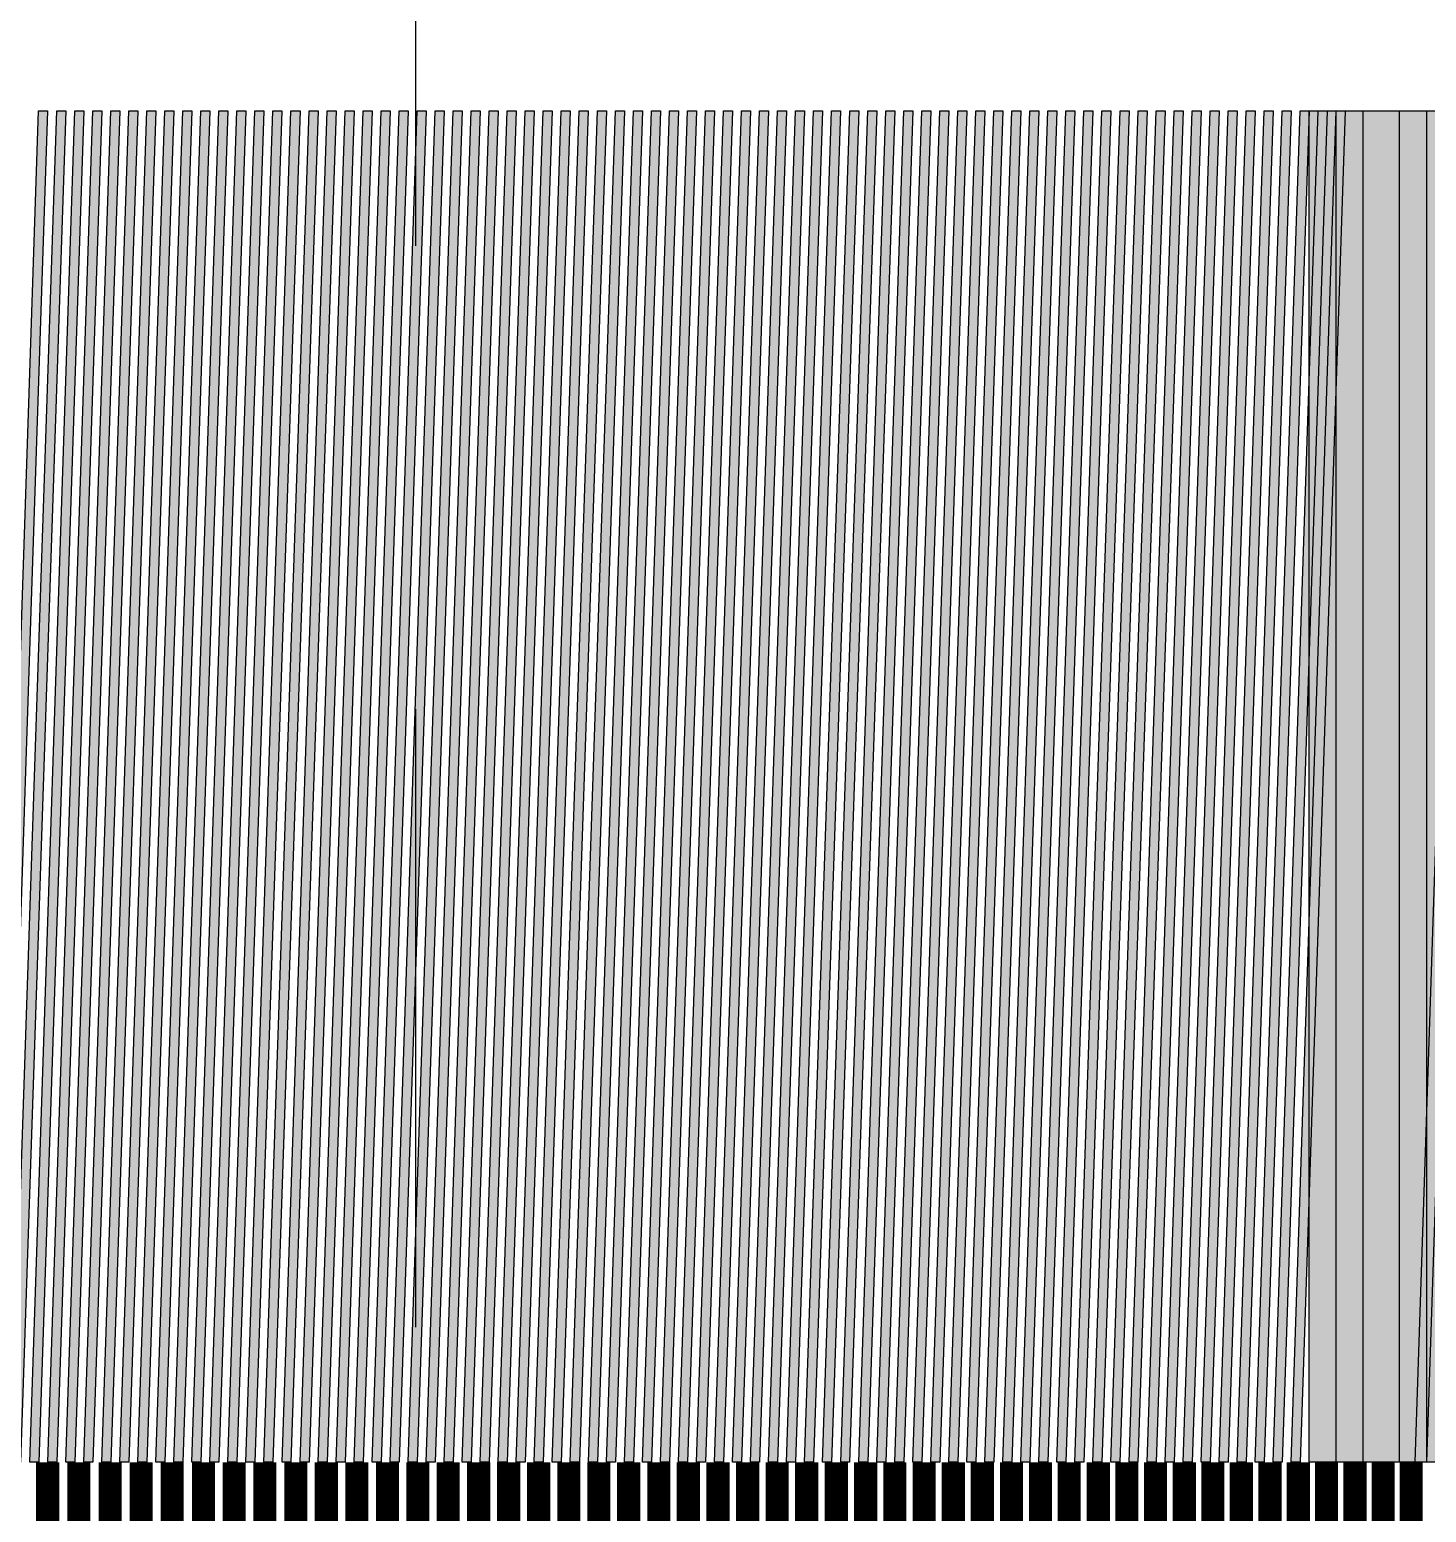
# Model space of a CAD drawing. Header units: millimetres. Extents: x -9 to 297, y 0 to 210.
# Drawn here: x 127.44 to 136.48, y 47.8 to 57.4 of the extents above; entities that cross this region are included whole.
import ezdxf

# ---------------------------------------------------------------- set-up
doc = ezdxf.new("R2010")
doc.units = ezdxf.units.MM
doc.layers.add('GLUE', color=1, linetype='Continuous')
doc.layers.add('PERIPHERY', color=7, linetype='Continuous')

msp = doc.modelspace()

# ---------------------------------------------------------------- hatches: boundary and pattern name
at = {"layer": 'PERIPHERY', "true_color": 0x000000}
h = msp.add_hatch(color=7, dxfattribs=at)
h.dxf.hatch_style = 1
h.paths.add_polyline_path([(127.5002, 56.8751), (127.5584, 56.8751), (127.2668, 48.1246), (127.2084, 48.1246), (127.5002, 56.8751)])
h = msp.add_hatch(color=7, dxfattribs=at)
h.dxf.hatch_style = 1
h.paths.add_polyline_path([(127.6171, 56.8751), (127.6755, 56.8751), (127.3837, 48.1246), (127.3255, 48.1246), (127.6171, 56.8751)])
h = msp.add_hatch(color=7, dxfattribs=at)
h.dxf.hatch_style = 1
h.paths.add_polyline_path([(127.7337, 56.8751), (127.7922, 56.8751), (127.5004, 48.1246), (127.4421, 48.1246), (127.7337, 56.8751)])
h = msp.add_hatch(color=7, dxfattribs=at)
h.dxf.hatch_style = 1
h.paths.add_polyline_path([(127.8504, 56.8751), (127.9089, 56.8751), (127.6171, 48.1246), (127.5588, 48.1246), (127.8504, 56.8751)])
h = msp.add_hatch(color=7, dxfattribs=at)
h.dxf.hatch_style = 1
h.paths.add_polyline_path([(127.9673, 56.8751), (128.0256, 56.8751), (127.734, 48.1246), (127.6757, 48.1246), (127.9673, 56.8751)])
h = msp.add_hatch(color=7, dxfattribs=at)
h.dxf.hatch_style = 1
h.paths.add_polyline_path([(128.0839, 56.8751), (128.1421, 56.8751), (127.8505, 48.1246), (127.7923, 48.1246), (128.0839, 56.8751)])
h = msp.add_hatch(color=7, dxfattribs=at)
h.dxf.hatch_style = 1
h.paths.add_polyline_path([(128.2005, 56.8751), (128.2587, 56.8751), (127.9671, 48.1246), (127.9089, 48.1246), (128.2005, 56.8751)])
h = msp.add_hatch(color=7, dxfattribs=at)
h.dxf.hatch_style = 1
h.paths.add_polyline_path([(128.317, 56.8751), (128.3754, 56.8751), (128.0836, 48.1246), (128.0254, 48.1246), (128.317, 56.8751)])
h = msp.add_hatch(color=7, dxfattribs=at)
h.dxf.hatch_style = 1
h.paths.add_polyline_path([(128.4335, 56.8751), (128.492, 56.8751), (128.2002, 48.1246), (128.1419, 48.1246), (128.4335, 56.8751)])
h = msp.add_hatch(color=7, dxfattribs=at)
h.dxf.hatch_style = 1
h.paths.add_polyline_path([(128.5501, 56.8751), (128.6086, 56.8751), (128.3167, 48.1246), (128.2585, 48.1246), (128.5501, 56.8751)])
h = msp.add_hatch(color=7, dxfattribs=at)
h.dxf.hatch_style = 1
h.paths.add_polyline_path([(128.667, 56.8751), (128.7252, 56.8751), (128.4336, 48.1246), (128.3754, 48.1246), (128.667, 56.8751)])
h = msp.add_hatch(color=7, dxfattribs=at)
h.dxf.hatch_style = 1
h.paths.add_polyline_path([(128.7837, 56.8751), (128.8419, 56.8751), (128.5503, 48.1246), (128.4921, 48.1246), (128.7837, 56.8751)])
h = msp.add_hatch(color=7, dxfattribs=at)
h.dxf.hatch_style = 1
h.paths.add_polyline_path([(128.9004, 56.8751), (128.9586, 56.8751), (128.667, 48.1246), (128.6088, 48.1246), (128.9004, 56.8751)])
h = msp.add_hatch(color=7, dxfattribs=at)
h.dxf.hatch_style = 1
h.paths.add_polyline_path([(129.0171, 56.8751), (129.0754, 56.8751), (128.7836, 48.1246), (128.7253, 48.1246), (129.0171, 56.8751)])
h = msp.add_hatch(color=7, dxfattribs=at)
h.dxf.hatch_style = 1
h.paths.add_polyline_path([(129.1338, 56.8751), (129.1921, 56.8751), (128.9003, 48.1246), (128.842, 48.1246), (129.1338, 56.8751)])
h = msp.add_hatch(color=7, dxfattribs=at)
h.dxf.hatch_style = 1
h.paths.add_polyline_path([(129.2505, 56.8751), (129.3087, 56.8751), (129.0169, 48.1246), (128.9587, 48.1246), (129.2505, 56.8751)])
h = msp.add_hatch(color=7, dxfattribs=at)
h.dxf.hatch_style = 1
h.paths.add_polyline_path([(129.3672, 56.8751), (129.4254, 56.8751), (129.1338, 48.1246), (129.0756, 48.1246), (129.3672, 56.8751)])
h = msp.add_hatch(color=7, dxfattribs=at)
h.dxf.hatch_style = 1
h.paths.add_polyline_path([(129.4838, 56.8751), (129.542, 56.8751), (129.2504, 48.1246), (129.1922, 48.1246), (129.4838, 56.8751)])
h = msp.add_hatch(color=7, dxfattribs=at)
h.dxf.hatch_style = 1
h.paths.add_polyline_path([(129.6003, 56.8751), (129.6586, 56.8751), (129.367, 48.1246), (129.3087, 48.1246), (129.6003, 56.8751)])
h = msp.add_hatch(color=7, dxfattribs=at)
h.dxf.hatch_style = 1
h.paths.add_polyline_path([(129.717, 56.8751), (129.7753, 56.8751), (129.4837, 48.1246), (129.4252, 48.1246), (129.717, 56.8751)])
h = msp.add_hatch(color=7, dxfattribs=at)
h.dxf.hatch_style = 1
h.paths.add_polyline_path([(129.8336, 56.8751), (129.8918, 56.8751), (129.6002, 48.1246), (129.5418, 48.1246), (129.8336, 56.8751)])
h = msp.add_hatch(color=7, dxfattribs=at)
h.dxf.hatch_style = 1
h.paths.add_polyline_path([(129.9502, 56.8751), (130.0084, 56.8751), (129.7168, 48.1246), (129.6584, 48.1246), (129.9502, 56.8751)])
h = msp.add_hatch(color=7, dxfattribs=at)
h.dxf.hatch_style = 1
h.paths.add_polyline_path([(130.0669, 56.8751), (130.1251, 56.8751), (129.8335, 48.1246), (129.7753, 48.1246), (130.0669, 56.8751)])
h = msp.add_hatch(color=7, dxfattribs=at)
h.dxf.hatch_style = 1
h.paths.add_polyline_path([(130.1835, 56.8751), (130.2418, 56.8751), (129.9502, 48.1246), (129.8919, 48.1246), (130.1835, 56.8751)])
h = msp.add_hatch(color=7, dxfattribs=at)
h.dxf.hatch_style = 1
h.paths.add_polyline_path([(130.3002, 56.8751), (130.3585, 56.8751), (130.0669, 48.1246), (130.0086, 48.1246), (130.3002, 56.8751)])
h = msp.add_hatch(color=7, dxfattribs=at)
h.dxf.hatch_style = 1
h.paths.add_polyline_path([(130.417, 56.8751), (130.4752, 56.8751), (130.1836, 48.1246), (130.1252, 48.1246), (130.417, 56.8751)])
h = msp.add_hatch(color=7, dxfattribs=at)
h.dxf.hatch_style = 1
h.paths.add_polyline_path([(130.5337, 56.8751), (130.5919, 56.8751), (130.3003, 48.1246), (130.2419, 48.1246), (130.5337, 56.8751)])
h = msp.add_hatch(color=7, dxfattribs=at)
h.dxf.hatch_style = 1
h.paths.add_polyline_path([(130.6504, 56.8751), (130.7086, 56.8751), (130.417, 48.1246), (130.3586, 48.1246), (130.6504, 56.8751)])
h = msp.add_hatch(color=7, dxfattribs=at)
h.dxf.hatch_style = 1
h.paths.add_polyline_path([(130.767, 56.8751), (130.8252, 56.8751), (130.5336, 48.1246), (130.4754, 48.1246), (130.767, 56.8751)])
h = msp.add_hatch(color=7, dxfattribs=at)
h.dxf.hatch_style = 1
h.paths.add_polyline_path([(130.8836, 56.8751), (130.9419, 56.8751), (130.6503, 48.1246), (130.592, 48.1246), (130.8836, 56.8751)])
h = msp.add_hatch(color=7, dxfattribs=at)
h.dxf.hatch_style = 1
h.paths.add_polyline_path([(131.0003, 56.8751), (131.0586, 56.8751), (130.767, 48.1246), (130.7087, 48.1246), (131.0003, 56.8751)])
h = msp.add_hatch(color=7, dxfattribs=at)
h.dxf.hatch_style = 1
h.paths.add_polyline_path([(131.1171, 56.8751), (131.1753, 56.8751), (130.8837, 48.1246), (130.8253, 48.1246), (131.1171, 56.8751)])
h = msp.add_hatch(color=7, dxfattribs=at)
h.dxf.hatch_style = 1
h.paths.add_polyline_path([(131.2338, 56.8751), (131.292, 56.8751), (131.0004, 48.1246), (130.942, 48.1246), (131.2338, 56.8751)])
h = msp.add_hatch(color=7, dxfattribs=at)
h.dxf.hatch_style = 1
h.paths.add_polyline_path([(131.3505, 56.8751), (131.4087, 56.8751), (131.1171, 48.1246), (131.0587, 48.1246), (131.3505, 56.8751)])
h = msp.add_hatch(color=7, dxfattribs=at)
h.dxf.hatch_style = 1
h.paths.add_polyline_path([(131.467, 56.8751), (131.5255, 56.8751), (131.2337, 48.1246), (131.1754, 48.1246), (131.467, 56.8751)])
h = msp.add_hatch(color=7, dxfattribs=at)
h.dxf.hatch_style = 1
h.paths.add_polyline_path([(131.5836, 56.8751), (131.6421, 56.8751), (131.3503, 48.1246), (131.292, 48.1246), (131.5836, 56.8751)])
h = msp.add_hatch(color=7, dxfattribs=at)
h.dxf.hatch_style = 1
h.paths.add_polyline_path([(131.7002, 56.8751), (131.7586, 56.8751), (131.4668, 48.1246), (131.4086, 48.1246), (131.7002, 56.8751)])
h = msp.add_hatch(color=7, dxfattribs=at)
h.dxf.hatch_style = 1
h.paths.add_polyline_path([(131.817, 56.8751), (131.8752, 56.8751), (131.5836, 48.1246), (131.5252, 48.1246), (131.817, 56.8751)])
h = msp.add_hatch(color=7, dxfattribs=at)
h.dxf.hatch_style = 1
h.paths.add_polyline_path([(131.9336, 56.8751), (131.9918, 56.8751), (131.7002, 48.1246), (131.6418, 48.1246), (131.9336, 56.8751)])
h = msp.add_hatch(color=7, dxfattribs=at)
h.dxf.hatch_style = 1
h.paths.add_polyline_path([(132.0501, 56.8751), (132.1084, 56.8751), (131.8168, 48.1246), (131.7583, 48.1246), (132.0501, 56.8751)])
h = msp.add_hatch(color=7, dxfattribs=at)
h.dxf.hatch_style = 1
h.paths.add_polyline_path([(132.167, 56.8751), (132.2255, 56.8751), (131.9337, 48.1246), (131.8754, 48.1246), (132.167, 56.8751)])
h = msp.add_hatch(color=7, dxfattribs=at)
h.dxf.hatch_style = 1
h.paths.add_polyline_path([(132.2837, 56.8751), (132.3422, 56.8751), (132.0503, 48.1246), (131.9921, 48.1246), (132.2837, 56.8751)])
h = msp.add_hatch(color=7, dxfattribs=at)
h.dxf.hatch_style = 1
h.paths.add_polyline_path([(132.4004, 56.8751), (132.4588, 56.8751), (132.167, 48.1246), (132.1088, 48.1246), (132.4004, 56.8751)])
h = msp.add_hatch(color=7, dxfattribs=at)
h.dxf.hatch_style = 1
h.paths.add_polyline_path([(132.5172, 56.8751), (132.5754, 56.8751), (132.2838, 48.1246), (132.2256, 48.1246), (132.5172, 56.8751)])
h = msp.add_hatch(color=7, dxfattribs=at)
h.dxf.hatch_style = 1
h.paths.add_polyline_path([(132.6339, 56.8751), (132.6921, 56.8751), (132.4005, 48.1246), (132.3423, 48.1246), (132.6339, 56.8751)])
h = msp.add_hatch(color=7, dxfattribs=at)
h.dxf.hatch_style = 1
h.paths.add_polyline_path([(132.7505, 56.8751), (132.8088, 56.8751), (132.5172, 48.1246), (132.4589, 48.1246), (132.7505, 56.8751)])
h = msp.add_hatch(color=7, dxfattribs=at)
h.dxf.hatch_style = 1
h.paths.add_polyline_path([(132.8672, 56.8751), (132.9257, 56.8751), (132.6339, 48.1246), (132.5756, 48.1246), (132.8672, 56.8751)])
h = msp.add_hatch(color=7, dxfattribs=at)
h.dxf.hatch_style = 1
h.paths.add_polyline_path([(132.9838, 56.8751), (133.0422, 56.8751), (132.7504, 48.1246), (132.6922, 48.1246), (132.9838, 56.8751)])
h = msp.add_hatch(color=7, dxfattribs=at)
h.dxf.hatch_style = 1
h.paths.add_polyline_path([(133.1004, 56.8751), (133.1588, 56.8751), (132.867, 48.1246), (132.8088, 48.1246), (133.1004, 56.8751)])
h = msp.add_hatch(color=7, dxfattribs=at)
h.dxf.hatch_style = 1
h.paths.add_polyline_path([(133.2171, 56.8751), (133.2753, 56.8751), (132.9837, 48.1246), (132.9255, 48.1246), (133.2171, 56.8751)])
h = msp.add_hatch(color=7, dxfattribs=at)
h.dxf.hatch_style = 1
h.paths.add_polyline_path([(133.3336, 56.8751), (133.3919, 56.8751), (133.1003, 48.1246), (133.042, 48.1246), (133.3336, 56.8751)])
h = msp.add_hatch(color=7, dxfattribs=at)
h.dxf.hatch_style = 1
h.paths.add_polyline_path([(133.4502, 56.8751), (133.5085, 56.8751), (133.2168, 48.1246), (133.1586, 48.1246), (133.4502, 56.8751)])
h = msp.add_hatch(color=7, dxfattribs=at)
h.dxf.hatch_style = 1
h.paths.add_polyline_path([(133.5669, 56.8751), (133.6253, 56.8751), (133.3335, 48.1246), (133.2753, 48.1246), (133.5669, 56.8751)])
h = msp.add_hatch(color=7, dxfattribs=at)
h.dxf.hatch_style = 1
h.paths.add_polyline_path([(133.6836, 56.8751), (133.742, 56.8751), (133.4502, 48.1246), (133.392, 48.1246), (133.6836, 56.8751)])
h = msp.add_hatch(color=7, dxfattribs=at)
h.dxf.hatch_style = 1
h.paths.add_polyline_path([(133.8003, 56.8751), (133.8587, 56.8751), (133.5669, 48.1246), (133.5087, 48.1246), (133.8003, 56.8751)])
h = msp.add_hatch(color=7, dxfattribs=at)
h.dxf.hatch_style = 1
h.paths.add_polyline_path([(133.917, 56.8751), (133.9753, 56.8751), (133.6837, 48.1246), (133.6254, 48.1246), (133.917, 56.8751)])
h = msp.add_hatch(color=7, dxfattribs=at)
h.dxf.hatch_style = 1
h.paths.add_polyline_path([(134.0337, 56.8751), (134.092, 56.8751), (133.8004, 48.1246), (133.7421, 48.1246), (134.0337, 56.8751)])
h = msp.add_hatch(color=7, dxfattribs=at)
h.dxf.hatch_style = 1
h.paths.add_polyline_path([(134.1504, 56.8751), (134.2086, 56.8751), (133.917, 48.1246), (133.8588, 48.1246), (134.1504, 56.8751)])
h = msp.add_hatch(color=7, dxfattribs=at)
h.dxf.hatch_style = 1
h.paths.add_polyline_path([(134.2672, 56.8751), (134.3254, 56.8751), (134.0336, 48.1246), (133.9754, 48.1246), (134.2672, 56.8751)])
h = msp.add_hatch(color=7, dxfattribs=at)
h.dxf.hatch_style = 1
h.paths.add_polyline_path([(134.3839, 56.8751), (134.4421, 56.8751), (134.1503, 48.1246), (134.0921, 48.1246), (134.3839, 56.8751)])
h = msp.add_hatch(color=7, dxfattribs=at)
h.dxf.hatch_style = 1
h.paths.add_polyline_path([(134.5006, 56.8751), (134.5588, 56.8751), (134.267, 48.1246), (134.2087, 48.1246), (134.5006, 56.8751)])
h = msp.add_hatch(color=7, dxfattribs=at)
h.dxf.hatch_style = 1
h.paths.add_polyline_path([(134.6172, 56.8751), (134.6755, 56.8751), (134.3839, 48.1246), (134.3256, 48.1246), (134.6172, 56.8751)])
h = msp.add_hatch(color=7, dxfattribs=at)
h.dxf.hatch_style = 1
h.paths.add_polyline_path([(134.7338, 56.8751), (134.792, 56.8751), (134.5004, 48.1246), (134.4422, 48.1246), (134.7338, 56.8751)])
h = msp.add_hatch(color=7, dxfattribs=at)
h.dxf.hatch_style = 1
h.paths.add_polyline_path([(134.8504, 56.8751), (134.9086, 56.8751), (134.617, 48.1246), (134.5588, 48.1246), (134.8504, 56.8751)])
h = msp.add_hatch(color=7, dxfattribs=at)
h.dxf.hatch_style = 1
h.paths.add_polyline_path([(134.9671, 56.8751), (135.0253, 56.8751), (134.7337, 48.1246), (134.6753, 48.1246), (134.9671, 56.8751)])
h = msp.add_hatch(color=7, dxfattribs=at)
h.dxf.hatch_style = 1
h.paths.add_polyline_path([(135.0836, 56.8751), (135.1419, 56.8751), (134.8503, 48.1246), (134.7918, 48.1246), (135.0836, 56.8751)])
h = msp.add_hatch(color=7, dxfattribs=at)
h.dxf.hatch_style = 1
h.paths.add_polyline_path([(135.2002, 56.8751), (135.2585, 56.8751), (134.9669, 48.1246), (134.9084, 48.1246), (135.2002, 56.8751)])
h = msp.add_hatch(color=7, dxfattribs=at)
h.dxf.hatch_style = 1
h.paths.add_polyline_path([(135.3169, 56.8751), (135.3751, 56.8751), (135.0835, 48.1246), (135.0253, 48.1246), (135.3169, 56.8751)])
h = msp.add_hatch(color=7, dxfattribs=at)
h.dxf.hatch_style = 1
h.paths.add_polyline_path([(135.4336, 56.8751), (135.4918, 56.8751), (135.2002, 48.1246), (135.142, 48.1246), (135.4336, 56.8751)])
h = msp.add_hatch(color=7, dxfattribs=at)
h.dxf.hatch_style = 1
h.paths.add_polyline_path([(135.5503, 56.8751), (135.6085, 56.8751), (135.3169, 48.1246), (135.2587, 48.1246), (135.5503, 56.8751)])
h = msp.add_hatch(color=7, dxfattribs=at)
h.dxf.hatch_style = 1
h.paths.add_polyline_path([(135.6671, 56.8751), (135.7253, 56.8751), (135.4337, 48.1246), (135.3753, 48.1246), (135.6671, 56.8751)])
h = msp.add_hatch(color=7, dxfattribs=at)
h.dxf.hatch_style = 1
h.paths.add_polyline_path([(135.7837, 56.8751), (135.842, 56.8751), (135.5504, 48.1246), (135.4919, 48.1246), (135.7837, 56.8751)])
h = msp.add_hatch(color=7, dxfattribs=at)
h.dxf.hatch_style = 1
h.paths.add_polyline_path([(135.9004, 56.8751), (135.9587, 56.8751), (135.6671, 48.1246), (135.6086, 48.1246), (135.9004, 56.8751)])
h = msp.add_hatch(color=7, dxfattribs=at)
h.dxf.hatch_style = 1
h.paths.add_polyline_path([(135.7254, 56.8751), (136.3086, 56.8751), (136.3086, 48.1246), (135.7254, 48.1246), (135.7254, 56.8751)])
h = msp.add_hatch(color=7, dxfattribs=at)
h.dxf.hatch_style = 1
h.paths.add_polyline_path([(135.9004, 56.8751), (136.4836, 56.8751), (136.4836, 48.1246), (135.9004, 48.1246), (135.9004, 56.8751)])
h = msp.add_hatch(color=7, dxfattribs=at)
h.dxf.hatch_style = 1
h.paths.add_polyline_path([(136.0754, 56.8751), (136.6586, 56.8751), (136.6586, 48.1246), (136.0754, 48.1246), (136.0754, 56.8751)])
h = msp.add_hatch(color=7, dxfattribs=at)
h.dxf.hatch_style = 1
h.paths.add_polyline_path([(136.7023, 56.8751), (136.7752, 56.8751), (136.4836, 48.1246), (136.4107, 48.1246), (136.7023, 56.8751)])

# ---------------------------------------------------------------- linework, layer by layer
at = {"layer": 'GLUE', "color": 1, "lineweight": 25}
for p, q in [((129.9422, 56), (129.9422, 60)), ((129.9422, 49), (129.9422, 53))]:
    msp.add_line(p, q, dxfattribs=at)
at = {"layer": 'PERIPHERY', "color": 250}
for points in [[(127.5002, 56.8751), (127.5584, 56.8751), (127.2668, 48.1246), (127.2084, 48.1246), (127.5002, 56.8751)], [(127.6171, 56.8751), (127.6755, 56.8751), (127.3837, 48.1246), (127.3255, 48.1246), (127.6171, 56.8751)], [(127.7337, 56.8751), (127.7922, 56.8751), (127.5004, 48.1246), (127.4421, 48.1246), (127.7337, 56.8751)], [(127.8504, 56.8751), (127.9089, 56.8751), (127.6171, 48.1246), (127.5588, 48.1246), (127.8504, 56.8751)], [(127.9673, 56.8751), (128.0256, 56.8751), (127.734, 48.1246), (127.6757, 48.1246), (127.9673, 56.8751)], [(128.0839, 56.8751), (128.1421, 56.8751), (127.8505, 48.1246), (127.7923, 48.1246), (128.0839, 56.8751)], [(128.2005, 56.8751), (128.2587, 56.8751), (127.9671, 48.1246), (127.9089, 48.1246), (128.2005, 56.8751)], [(128.317, 56.8751), (128.3754, 56.8751), (128.0836, 48.1246), (128.0254, 48.1246), (128.317, 56.8751)], [(128.4335, 56.8751), (128.492, 56.8751), (128.2002, 48.1246), (128.1419, 48.1246), (128.4335, 56.8751)], [(128.5501, 56.8751), (128.6086, 56.8751), (128.3167, 48.1246), (128.2585, 48.1246), (128.5501, 56.8751)], [(128.667, 56.8751), (128.7252, 56.8751), (128.4336, 48.1246), (128.3754, 48.1246), (128.667, 56.8751)], [(128.7837, 56.8751), (128.8419, 56.8751), (128.5503, 48.1246), (128.4921, 48.1246), (128.7837, 56.8751)], [(128.9004, 56.8751), (128.9586, 56.8751), (128.667, 48.1246), (128.6088, 48.1246), (128.9004, 56.8751)], [(129.0171, 56.8751), (129.0754, 56.8751), (128.7836, 48.1246), (128.7253, 48.1246), (129.0171, 56.8751)], [(129.1338, 56.8751), (129.1921, 56.8751), (128.9003, 48.1246), (128.842, 48.1246), (129.1338, 56.8751)], [(129.2505, 56.8751), (129.3087, 56.8751), (129.0169, 48.1246), (128.9587, 48.1246), (129.2505, 56.8751)], [(129.3672, 56.8751), (129.4254, 56.8751), (129.1338, 48.1246), (129.0756, 48.1246), (129.3672, 56.8751)], [(129.4838, 56.8751), (129.542, 56.8751), (129.2504, 48.1246), (129.1922, 48.1246), (129.4838, 56.8751)], [(129.6003, 56.8751), (129.6586, 56.8751), (129.367, 48.1246), (129.3087, 48.1246), (129.6003, 56.8751)], [(129.717, 56.8751), (129.7753, 56.8751), (129.4837, 48.1246), (129.4252, 48.1246), (129.717, 56.8751)], [(129.8336, 56.8751), (129.8918, 56.8751), (129.6002, 48.1246), (129.5418, 48.1246), (129.8336, 56.8751)], [(129.9502, 56.8751), (130.0084, 56.8751), (129.7168, 48.1246), (129.6584, 48.1246), (129.9502, 56.8751)], [(130.0669, 56.8751), (130.1251, 56.8751), (129.8335, 48.1246), (129.7753, 48.1246), (130.0669, 56.8751)], [(130.1835, 56.8751), (130.2418, 56.8751), (129.9502, 48.1246), (129.8919, 48.1246), (130.1835, 56.8751)], [(130.3002, 56.8751), (130.3585, 56.8751), (130.0669, 48.1246), (130.0086, 48.1246), (130.3002, 56.8751)], [(130.417, 56.8751), (130.4752, 56.8751), (130.1836, 48.1246), (130.1252, 48.1246), (130.417, 56.8751)], [(130.5337, 56.8751), (130.5919, 56.8751), (130.3003, 48.1246), (130.2419, 48.1246), (130.5337, 56.8751)], [(130.6504, 56.8751), (130.7086, 56.8751), (130.417, 48.1246), (130.3586, 48.1246), (130.6504, 56.8751)], [(130.767, 56.8751), (130.8252, 56.8751), (130.5336, 48.1246), (130.4754, 48.1246), (130.767, 56.8751)], [(130.8836, 56.8751), (130.9419, 56.8751), (130.6503, 48.1246), (130.592, 48.1246), (130.8836, 56.8751)], [(131.0003, 56.8751), (131.0586, 56.8751), (130.767, 48.1246), (130.7087, 48.1246), (131.0003, 56.8751)], [(131.1171, 56.8751), (131.1753, 56.8751), (130.8837, 48.1246), (130.8253, 48.1246), (131.1171, 56.8751)], [(131.2338, 56.8751), (131.292, 56.8751), (131.0004, 48.1246), (130.942, 48.1246), (131.2338, 56.8751)], [(131.3505, 56.8751), (131.4087, 56.8751), (131.1171, 48.1246), (131.0587, 48.1246), (131.3505, 56.8751)], [(131.467, 56.8751), (131.5255, 56.8751), (131.2337, 48.1246), (131.1754, 48.1246), (131.467, 56.8751)], [(131.5836, 56.8751), (131.6421, 56.8751), (131.3503, 48.1246), (131.292, 48.1246), (131.5836, 56.8751)], [(131.7002, 56.8751), (131.7586, 56.8751), (131.4668, 48.1246), (131.4086, 48.1246), (131.7002, 56.8751)], [(131.817, 56.8751), (131.8752, 56.8751), (131.5836, 48.1246), (131.5252, 48.1246), (131.817, 56.8751)], [(131.9336, 56.8751), (131.9918, 56.8751), (131.7002, 48.1246), (131.6418, 48.1246), (131.9336, 56.8751)], [(132.0501, 56.8751), (132.1084, 56.8751), (131.8168, 48.1246), (131.7583, 48.1246), (132.0501, 56.8751)], [(132.167, 56.8751), (132.2255, 56.8751), (131.9337, 48.1246), (131.8754, 48.1246), (132.167, 56.8751)], [(132.2837, 56.8751), (132.3422, 56.8751), (132.0503, 48.1246), (131.9921, 48.1246), (132.2837, 56.8751)], [(132.4004, 56.8751), (132.4588, 56.8751), (132.167, 48.1246), (132.1088, 48.1246), (132.4004, 56.8751)], [(132.5172, 56.8751), (132.5754, 56.8751), (132.2838, 48.1246), (132.2256, 48.1246), (132.5172, 56.8751)], [(132.6339, 56.8751), (132.6921, 56.8751), (132.4005, 48.1246), (132.3423, 48.1246), (132.6339, 56.8751)], [(132.7505, 56.8751), (132.8088, 56.8751), (132.5172, 48.1246), (132.4589, 48.1246), (132.7505, 56.8751)], [(132.8672, 56.8751), (132.9257, 56.8751), (132.6339, 48.1246), (132.5756, 48.1246), (132.8672, 56.8751)], [(132.9838, 56.8751), (133.0422, 56.8751), (132.7504, 48.1246), (132.6922, 48.1246), (132.9838, 56.8751)], [(133.1004, 56.8751), (133.1588, 56.8751), (132.867, 48.1246), (132.8088, 48.1246), (133.1004, 56.8751)], [(133.2171, 56.8751), (133.2753, 56.8751), (132.9837, 48.1246), (132.9255, 48.1246), (133.2171, 56.8751)], [(133.3336, 56.8751), (133.3919, 56.8751), (133.1003, 48.1246), (133.042, 48.1246), (133.3336, 56.8751)], [(133.4502, 56.8751), (133.5085, 56.8751), (133.2168, 48.1246), (133.1586, 48.1246), (133.4502, 56.8751)], [(133.5669, 56.8751), (133.6253, 56.8751), (133.3335, 48.1246), (133.2753, 48.1246), (133.5669, 56.8751)], [(133.6836, 56.8751), (133.742, 56.8751), (133.4502, 48.1246), (133.392, 48.1246), (133.6836, 56.8751)], [(133.8003, 56.8751), (133.8587, 56.8751), (133.5669, 48.1246), (133.5087, 48.1246), (133.8003, 56.8751)], [(133.917, 56.8751), (133.9753, 56.8751), (133.6837, 48.1246), (133.6254, 48.1246), (133.917, 56.8751)], [(134.0337, 56.8751), (134.092, 56.8751), (133.8004, 48.1246), (133.7421, 48.1246), (134.0337, 56.8751)], [(134.1504, 56.8751), (134.2086, 56.8751), (133.917, 48.1246), (133.8588, 48.1246), (134.1504, 56.8751)], [(134.2672, 56.8751), (134.3254, 56.8751), (134.0336, 48.1246), (133.9754, 48.1246), (134.2672, 56.8751)], [(134.3839, 56.8751), (134.4421, 56.8751), (134.1503, 48.1246), (134.0921, 48.1246), (134.3839, 56.8751)], [(134.5006, 56.8751), (134.5588, 56.8751), (134.267, 48.1246), (134.2087, 48.1246), (134.5006, 56.8751)], [(134.6172, 56.8751), (134.6755, 56.8751), (134.3839, 48.1246), (134.3256, 48.1246), (134.6172, 56.8751)], [(134.7338, 56.8751), (134.792, 56.8751), (134.5004, 48.1246), (134.4422, 48.1246), (134.7338, 56.8751)], [(134.8504, 56.8751), (134.9086, 56.8751), (134.617, 48.1246), (134.5588, 48.1246), (134.8504, 56.8751)], [(134.9671, 56.8751), (135.0253, 56.8751), (134.7337, 48.1246), (134.6753, 48.1246), (134.9671, 56.8751)], [(135.0836, 56.8751), (135.1419, 56.8751), (134.8503, 48.1246), (134.7918, 48.1246), (135.0836, 56.8751)], [(135.2002, 56.8751), (135.2585, 56.8751), (134.9669, 48.1246), (134.9084, 48.1246), (135.2002, 56.8751)], [(135.3169, 56.8751), (135.3751, 56.8751), (135.0835, 48.1246), (135.0253, 48.1246), (135.3169, 56.8751)], [(135.4336, 56.8751), (135.4918, 56.8751), (135.2002, 48.1246), (135.142, 48.1246), (135.4336, 56.8751)], [(135.5503, 56.8751), (135.6085, 56.8751), (135.3169, 48.1246), (135.2587, 48.1246), (135.5503, 56.8751)], [(135.6671, 56.8751), (135.7253, 56.8751), (135.4337, 48.1246), (135.3753, 48.1246), (135.6671, 56.8751)], [(135.7837, 56.8751), (135.842, 56.8751), (135.5504, 48.1246), (135.4919, 48.1246), (135.7837, 56.8751)], [(135.9004, 56.8751), (135.9587, 56.8751), (135.6671, 48.1246), (135.6086, 48.1246), (135.9004, 56.8751)], [(135.7254, 56.8751), (136.3086, 56.8751), (136.3086, 48.1246), (135.7254, 48.1246), (135.7254, 56.8751)], [(135.9004, 56.8751), (136.4836, 56.8751), (136.4836, 48.1246), (135.9004, 48.1246), (135.9004, 56.8751)], [(136.0754, 56.8751), (136.6586, 56.8751), (136.6586, 48.1246), (136.0754, 48.1246), (136.0754, 56.8751)], [(136.7023, 56.8751), (136.7752, 56.8751), (136.4836, 48.1246), (136.4107, 48.1246), (136.7023, 56.8751)]]:
    msp.add_lwpolyline(points, close=True, dxfattribs=at)
at = {"layer": 'PERIPHERY', "color": 250, "lineweight": 35, "const_width": 0.15}
for points in [[(127.5585, 48.1246), (127.5585, 39.3747)], [(127.7604, 48.1246), (127.7604, 39.3747)], [(127.9635, 48.1246), (127.9635, 39.3747)], [(128.1642, 48.1246), (128.1642, 39.3747)], [(128.3648, 48.1246), (128.3648, 39.3747)], [(128.5674, 48.1246), (128.5674, 39.3747)], [(128.7661, 48.1246), (128.7661, 39.3747)], [(128.9648, 48.1246), (128.9648, 39.3747)], [(129.1646, 48.1246), (129.1646, 39.3747)], [(129.3621, 48.1246), (129.3621, 39.3747)], [(129.5597, 48.1246), (129.5597, 39.3747)], [(129.7588, 48.1246), (129.7588, 39.3747)], [(129.9548, 48.1246), (129.9548, 39.3747)], [(130.1508, 48.1246), (130.1508, 39.3747)], [(130.3484, 48.1246), (130.3484, 39.3747)], [(130.5428, 48.1246), (130.5428, 39.3747)], [(130.7373, 48.1246), (130.7373, 39.3747)], [(130.9329, 48.1246), (130.9329, 39.3747)], [(131.1263, 48.1246), (131.1263, 39.3747)], [(131.3196, 48.1246), (131.3196, 39.3747)], [(131.5146, 48.1246), (131.5146, 39.3747)], [(131.7063, 48.1246), (131.7063, 39.3747)], [(131.898, 48.1246), (131.898, 39.3747)], [(132.0906, 48.1246), (132.0906, 39.3747)], [(132.2813, 48.1246), (132.2813, 39.3747)], [(132.4721, 48.1246), (132.4721, 39.3747)], [(132.6645, 48.1246), (132.6645, 39.3747)], [(132.8536, 48.1246), (132.8536, 39.3747)], [(133.0428, 48.1246), (133.0428, 39.3747)], [(133.2329, 48.1246), (133.2329, 39.3747)], [(133.421, 48.1246), (133.421, 39.3747)], [(133.6091, 48.1246), (133.6091, 39.3747)], [(133.7986, 48.1246), (133.7986, 39.3747)], [(133.9853, 48.1246), (133.9853, 39.3747)], [(134.1719, 48.1246), (134.1719, 39.3747)], [(134.3597, 48.1246), (134.3597, 39.3747)], [(134.5452, 48.1246), (134.5452, 39.3747)], [(134.7307, 48.1246), (134.7307, 39.3747)], [(134.9175, 48.1246), (134.9175, 39.3747)], [(135.1018, 48.1246), (135.1018, 39.3747)], [(135.286, 48.1246), (135.286, 39.3747)], [(135.4716, 48.1246), (135.4716, 39.3747)], [(135.6546, 48.1246), (135.6546, 39.3747)], [(135.8377, 48.1246), (135.8377, 39.3747)], [(136.0216, 48.1246), (136.0216, 39.3747)], [(136.2038, 48.1246), (136.2038, 39.3747)], [(136.3859, 48.1246), (136.3859, 39.3747)]]:
    msp.add_lwpolyline(points, dxfattribs=at)
at = {"layer": 'PERIPHERY', "color": 250, "true_color": 0x000000}
for points in [[(127.5002, 56.8751), (127.2084, 48.1246), (127.2668, 48.1246)], [(127.2668, 48.1246), (127.5584, 56.8751), (127.5002, 56.8751)], [(127.6171, 56.8751), (127.3255, 48.1246), (127.3837, 48.1246)], [(127.3837, 48.1246), (127.6755, 56.8751), (127.6171, 56.8751)], [(127.7337, 56.8751), (127.4421, 48.1246), (127.5004, 48.1246)], [(127.5004, 48.1246), (127.7922, 56.8751), (127.7337, 56.8751)], [(127.8504, 56.8751), (127.5588, 48.1246), (127.6171, 48.1246)], [(127.6171, 48.1246), (127.9089, 56.8751), (127.8504, 56.8751)], [(127.9673, 56.8751), (127.6757, 48.1246), (127.734, 48.1246)], [(127.734, 48.1246), (128.0256, 56.8751), (127.9673, 56.8751)], [(128.0839, 56.8751), (127.7923, 48.1246), (127.8505, 48.1246)], [(127.8505, 48.1246), (128.1421, 56.8751), (128.0839, 56.8751)], [(128.2005, 56.8751), (127.9089, 48.1246), (127.9671, 48.1246)], [(127.9671, 48.1246), (128.2587, 56.8751), (128.2005, 56.8751)], [(128.317, 56.8751), (128.0254, 48.1246), (128.0836, 48.1246)], [(128.0836, 48.1246), (128.3754, 56.8751), (128.317, 56.8751)], [(128.4335, 56.8751), (128.1419, 48.1246), (128.2002, 48.1246)], [(128.2002, 48.1246), (128.492, 56.8751), (128.4335, 56.8751)], [(128.5501, 56.8751), (128.2585, 48.1246), (128.3167, 48.1246)], [(128.3167, 48.1246), (128.6086, 56.8751), (128.5501, 56.8751)], [(128.667, 56.8751), (128.3754, 48.1246), (128.4336, 48.1246)], [(128.4336, 48.1246), (128.7252, 56.8751), (128.667, 56.8751)], [(128.7837, 56.8751), (128.4921, 48.1246), (128.5503, 48.1246)], [(128.5503, 48.1246), (128.8419, 56.8751), (128.7837, 56.8751)], [(128.9004, 56.8751), (128.6088, 48.1246), (128.667, 48.1246)], [(128.667, 48.1246), (128.9586, 56.8751), (128.9004, 56.8751)], [(129.0171, 56.8751), (128.7253, 48.1246), (128.7836, 48.1246)], [(128.7836, 48.1246), (129.0754, 56.8751), (129.0171, 56.8751)], [(129.1338, 56.8751), (128.842, 48.1246), (128.9003, 48.1246)], [(128.9003, 48.1246), (129.1921, 56.8751), (129.1338, 56.8751)], [(129.2505, 56.8751), (128.9587, 48.1246), (129.0169, 48.1246)], [(129.0169, 48.1246), (129.3087, 56.8751), (129.2505, 56.8751)], [(129.3672, 56.8751), (129.0756, 48.1246), (129.1338, 48.1246)], [(129.1338, 48.1246), (129.4254, 56.8751), (129.3672, 56.8751)], [(129.4838, 56.8751), (129.1922, 48.1246), (129.2504, 48.1246)], [(129.2504, 48.1246), (129.542, 56.8751), (129.4838, 56.8751)], [(129.6003, 56.8751), (129.3087, 48.1246), (129.367, 48.1246)], [(129.367, 48.1246), (129.6586, 56.8751), (129.6003, 56.8751)], [(129.717, 56.8751), (129.4252, 48.1246), (129.4837, 48.1246)], [(129.4837, 48.1246), (129.7753, 56.8751), (129.717, 56.8751)], [(129.8336, 56.8751), (129.5418, 48.1246), (129.6002, 48.1246)], [(129.6002, 48.1246), (129.8918, 56.8751), (129.8336, 56.8751)], [(129.9502, 56.8751), (129.6584, 48.1246), (129.7168, 48.1246)], [(129.7168, 48.1246), (130.0084, 56.8751), (129.9502, 56.8751)], [(130.0669, 56.8751), (129.7753, 48.1246), (129.8335, 48.1246)], [(129.8335, 48.1246), (130.1251, 56.8751), (130.0669, 56.8751)], [(130.1835, 56.8751), (129.8919, 48.1246), (129.9502, 48.1246)], [(129.9502, 48.1246), (130.2418, 56.8751), (130.1835, 56.8751)], [(130.3002, 56.8751), (130.0086, 48.1246), (130.0669, 48.1246)], [(130.0669, 48.1246), (130.3585, 56.8751), (130.3002, 56.8751)], [(130.417, 56.8751), (130.1252, 48.1246), (130.1836, 48.1246)], [(130.1836, 48.1246), (130.4752, 56.8751), (130.417, 56.8751)], [(130.5337, 56.8751), (130.2419, 48.1246), (130.3003, 48.1246)], [(130.3003, 48.1246), (130.5919, 56.8751), (130.5337, 56.8751)], [(130.6504, 56.8751), (130.3586, 48.1246), (130.417, 48.1246)], [(130.417, 48.1246), (130.7086, 56.8751), (130.6504, 56.8751)], [(130.767, 56.8751), (130.4754, 48.1246), (130.5336, 48.1246)], [(130.5336, 48.1246), (130.8252, 56.8751), (130.767, 56.8751)], [(130.8836, 56.8751), (130.592, 48.1246), (130.6503, 48.1246)], [(130.6503, 48.1246), (130.9419, 56.8751), (130.8836, 56.8751)], [(131.0003, 56.8751), (130.7087, 48.1246), (130.767, 48.1246)], [(130.767, 48.1246), (131.0586, 56.8751), (131.0003, 56.8751)], [(131.1171, 56.8751), (130.8253, 48.1246), (130.8837, 48.1246)], [(130.8837, 48.1246), (131.1753, 56.8751), (131.1171, 56.8751)], [(131.2338, 56.8751), (130.942, 48.1246), (131.0004, 48.1246)], [(131.0004, 48.1246), (131.292, 56.8751), (131.2338, 56.8751)], [(131.3505, 56.8751), (131.0587, 48.1246), (131.1171, 48.1246)], [(131.1171, 48.1246), (131.4087, 56.8751), (131.3505, 56.8751)], [(131.467, 56.8751), (131.1754, 48.1246), (131.2337, 48.1246)], [(131.2337, 48.1246), (131.5255, 56.8751), (131.467, 56.8751)], [(131.5836, 56.8751), (131.292, 48.1246), (131.3503, 48.1246)], [(131.3503, 48.1246), (131.6421, 56.8751), (131.5836, 56.8751)], [(131.7002, 56.8751), (131.4086, 48.1246), (131.4668, 48.1246)], [(131.4668, 48.1246), (131.7586, 56.8751), (131.7002, 56.8751)], [(131.817, 56.8751), (131.5252, 48.1246), (131.5836, 48.1246)], [(131.5836, 48.1246), (131.8752, 56.8751), (131.817, 56.8751)], [(131.9336, 56.8751), (131.6418, 48.1246), (131.7002, 48.1246)], [(131.7002, 48.1246), (131.9918, 56.8751), (131.9336, 56.8751)], [(132.0501, 56.8751), (131.7583, 48.1246), (131.8168, 48.1246)], [(131.8168, 48.1246), (132.1084, 56.8751), (132.0501, 56.8751)], [(132.167, 56.8751), (131.8754, 48.1246), (131.9337, 48.1246)], [(131.9337, 48.1246), (132.2255, 56.8751), (132.167, 56.8751)], [(132.2837, 56.8751), (131.9921, 48.1246), (132.0503, 48.1246)], [(132.0503, 48.1246), (132.3422, 56.8751), (132.2837, 56.8751)], [(132.4004, 56.8751), (132.1088, 48.1246), (132.167, 48.1246)], [(132.167, 48.1246), (132.4588, 56.8751), (132.4004, 56.8751)], [(132.5172, 56.8751), (132.2256, 48.1246), (132.2838, 48.1246)], [(132.2838, 48.1246), (132.5754, 56.8751), (132.5172, 56.8751)], [(132.6339, 56.8751), (132.3423, 48.1246), (132.4005, 48.1246)], [(132.4005, 48.1246), (132.6921, 56.8751), (132.6339, 56.8751)], [(132.7505, 56.8751), (132.4589, 48.1246), (132.5172, 48.1246)], [(132.5172, 48.1246), (132.8088, 56.8751), (132.7505, 56.8751)], [(132.8672, 56.8751), (132.5756, 48.1246), (132.6339, 48.1246)], [(132.6339, 48.1246), (132.9257, 56.8751), (132.8672, 56.8751)], [(132.9838, 56.8751), (132.6922, 48.1246), (132.7504, 48.1246)], [(132.7504, 48.1246), (133.0422, 56.8751), (132.9838, 56.8751)], [(133.1004, 56.8751), (132.8088, 48.1246), (132.867, 48.1246)], [(132.867, 48.1246), (133.1588, 56.8751), (133.1004, 56.8751)], [(133.2171, 56.8751), (132.9255, 48.1246), (132.9837, 48.1246)], [(132.9837, 48.1246), (133.2753, 56.8751), (133.2171, 56.8751)], [(133.3336, 56.8751), (133.042, 48.1246), (133.1003, 48.1246)], [(133.1003, 48.1246), (133.3919, 56.8751), (133.3336, 56.8751)], [(133.4502, 56.8751), (133.1586, 48.1246), (133.2168, 48.1246)], [(133.2168, 48.1246), (133.5085, 56.8751), (133.4502, 56.8751)], [(133.5669, 56.8751), (133.2753, 48.1246), (133.3335, 48.1246)], [(133.3335, 48.1246), (133.6253, 56.8751), (133.5669, 56.8751)], [(133.6836, 56.8751), (133.392, 48.1246), (133.4502, 48.1246)], [(133.4502, 48.1246), (133.742, 56.8751), (133.6836, 56.8751)], [(133.8003, 56.8751), (133.5087, 48.1246), (133.5669, 48.1246)], [(133.5669, 48.1246), (133.8587, 56.8751), (133.8003, 56.8751)], [(133.917, 56.8751), (133.6254, 48.1246), (133.6837, 48.1246)], [(133.6837, 48.1246), (133.9753, 56.8751), (133.917, 56.8751)], [(134.0337, 56.8751), (133.7421, 48.1246), (133.8004, 48.1246)], [(133.8004, 48.1246), (134.092, 56.8751), (134.0337, 56.8751)], [(134.1504, 56.8751), (133.8588, 48.1246), (133.917, 48.1246)], [(133.917, 48.1246), (134.2086, 56.8751), (134.1504, 56.8751)], [(134.2672, 56.8751), (133.9754, 48.1246), (134.0336, 48.1246)], [(134.0336, 48.1246), (134.3254, 56.8751), (134.2672, 56.8751)], [(134.3839, 56.8751), (134.0921, 48.1246), (134.1503, 48.1246)], [(134.1503, 48.1246), (134.4421, 56.8751), (134.3839, 56.8751)], [(134.5006, 56.8751), (134.2087, 48.1246), (134.267, 48.1246)], [(134.267, 48.1246), (134.5588, 56.8751), (134.5006, 56.8751)], [(134.6172, 56.8751), (134.3256, 48.1246), (134.3839, 48.1246)], [(134.3839, 48.1246), (134.6755, 56.8751), (134.6172, 56.8751)], [(134.7338, 56.8751), (134.4422, 48.1246), (134.5004, 48.1246)], [(134.5004, 48.1246), (134.792, 56.8751), (134.7338, 56.8751)], [(134.8504, 56.8751), (134.5588, 48.1246), (134.617, 48.1246)], [(134.617, 48.1246), (134.9086, 56.8751), (134.8504, 56.8751)], [(134.9671, 56.8751), (134.6753, 48.1246), (134.7337, 48.1246)], [(134.7337, 48.1246), (135.0253, 56.8751), (134.9671, 56.8751)], [(135.0836, 56.8751), (134.7918, 48.1246), (134.8503, 48.1246)], [(134.8503, 48.1246), (135.1419, 56.8751), (135.0836, 56.8751)], [(135.2002, 56.8751), (134.9084, 48.1246), (134.9669, 48.1246)], [(134.9669, 48.1246), (135.2585, 56.8751), (135.2002, 56.8751)], [(135.3169, 56.8751), (135.0253, 48.1246), (135.0835, 48.1246)], [(135.0835, 48.1246), (135.3751, 56.8751), (135.3169, 56.8751)], [(135.4336, 56.8751), (135.142, 48.1246), (135.2002, 48.1246)], [(135.2002, 48.1246), (135.4918, 56.8751), (135.4336, 56.8751)], [(135.5503, 56.8751), (135.2587, 48.1246), (135.3169, 48.1246)], [(135.3169, 48.1246), (135.6085, 56.8751), (135.5503, 56.8751)], [(135.6671, 56.8751), (135.3753, 48.1246), (135.4337, 48.1246)], [(135.4337, 48.1246), (135.7253, 56.8751), (135.6671, 56.8751)], [(135.7837, 56.8751), (135.4919, 48.1246), (135.5504, 48.1246)], [(135.5504, 48.1246), (135.842, 56.8751), (135.7837, 56.8751)], [(135.9004, 56.8751), (135.6086, 48.1246), (135.6671, 48.1246)], [(135.6671, 48.1246), (135.9587, 56.8751), (135.9004, 56.8751)], [(135.7254, 56.8751), (135.7254, 48.1246), (136.3086, 48.1246)], [(136.3086, 48.1246), (136.3086, 56.8751), (135.7254, 56.8751)], [(135.9004, 56.8751), (135.9004, 48.1246), (136.4836, 48.1246)], [(136.4836, 48.1246), (136.4836, 56.8751), (135.9004, 56.8751)], [(136.0754, 56.8751), (136.0754, 48.1246), (136.6586, 48.1246)], [(136.6586, 48.1246), (136.6586, 56.8751), (136.0754, 56.8751)], [(136.7023, 56.8751), (136.4107, 48.1246), (136.4836, 48.1246)]]:
    msp.add_solid(points, dxfattribs=at)

doc.saveas('drawing.dxf')
